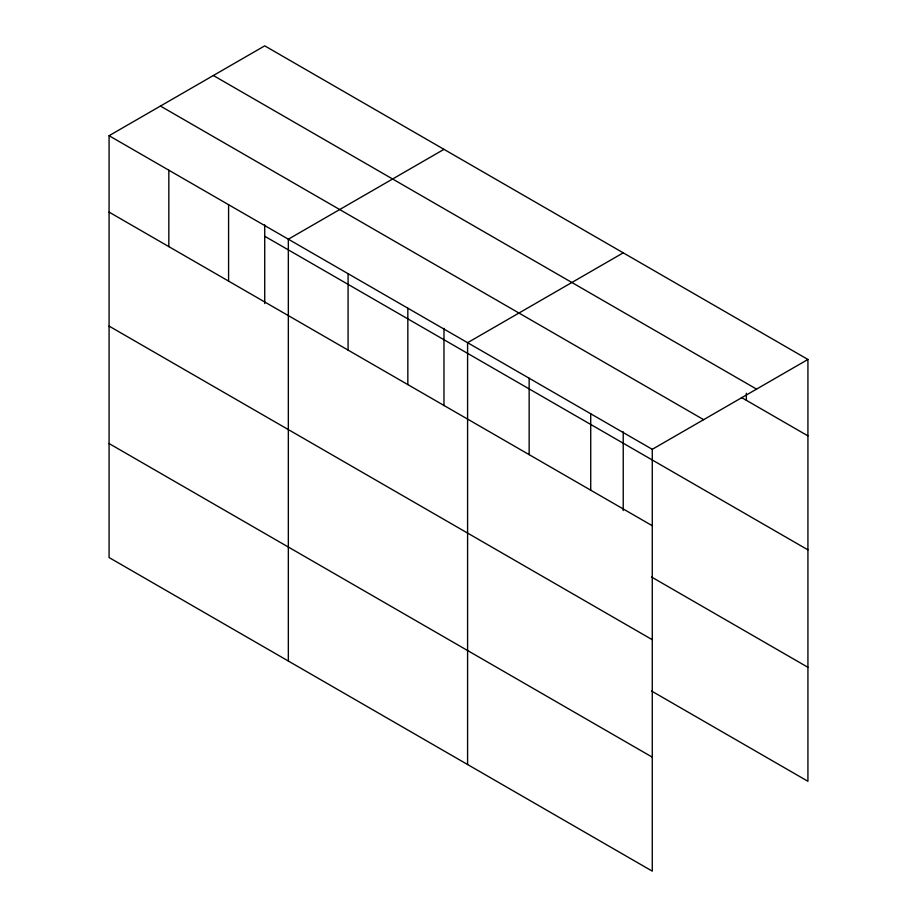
<?xml version="1.0" encoding="UTF-8"?>
<svg xmlns="http://www.w3.org/2000/svg" width="917" height="917" viewBox="0 0 917 917"><rect width="100%" height="100%" fill="white"/><g stroke="black" fill="none" stroke-linecap="round" stroke-linejoin="round"><path stroke-width="1.38" d="M109.077 135.705L652.274 449.319L652.274 871.15L109.077 557.536L109.077 135.705L264.726 45.85L807.923 359.464L807.923 781.295L651.551 691.017M443.977 149.345L288.339 239.199L288.339 661.031M623.228 252.84L467.59 342.694L467.59 764.526M652.274 449.319L807.923 359.464M213.363 75.503L756.559 389.117M741.429 397.474L807.923 435.862M160.441 106.051L703.637 419.665M264.726 236.242L807.923 549.856M109.077 212.114L652.274 525.728M651.551 577.022L807.923 667.301M109.077 326.097L652.274 639.711M109.077 443.541L652.274 757.155M746.358 393.244L746.358 400.316M623.228 431.827L623.228 510.54M590.72 413.785L590.72 490.182M529.155 378.24L529.155 454.637M443.977 328.332L443.977 405.612M407.836 308.192L407.836 384.601M348.082 273.702L348.082 350.099M264.726 224.837L264.726 303.561M228.585 204.709L228.585 281.106M168.831 170.207L168.831 246.604"/></g></svg>
